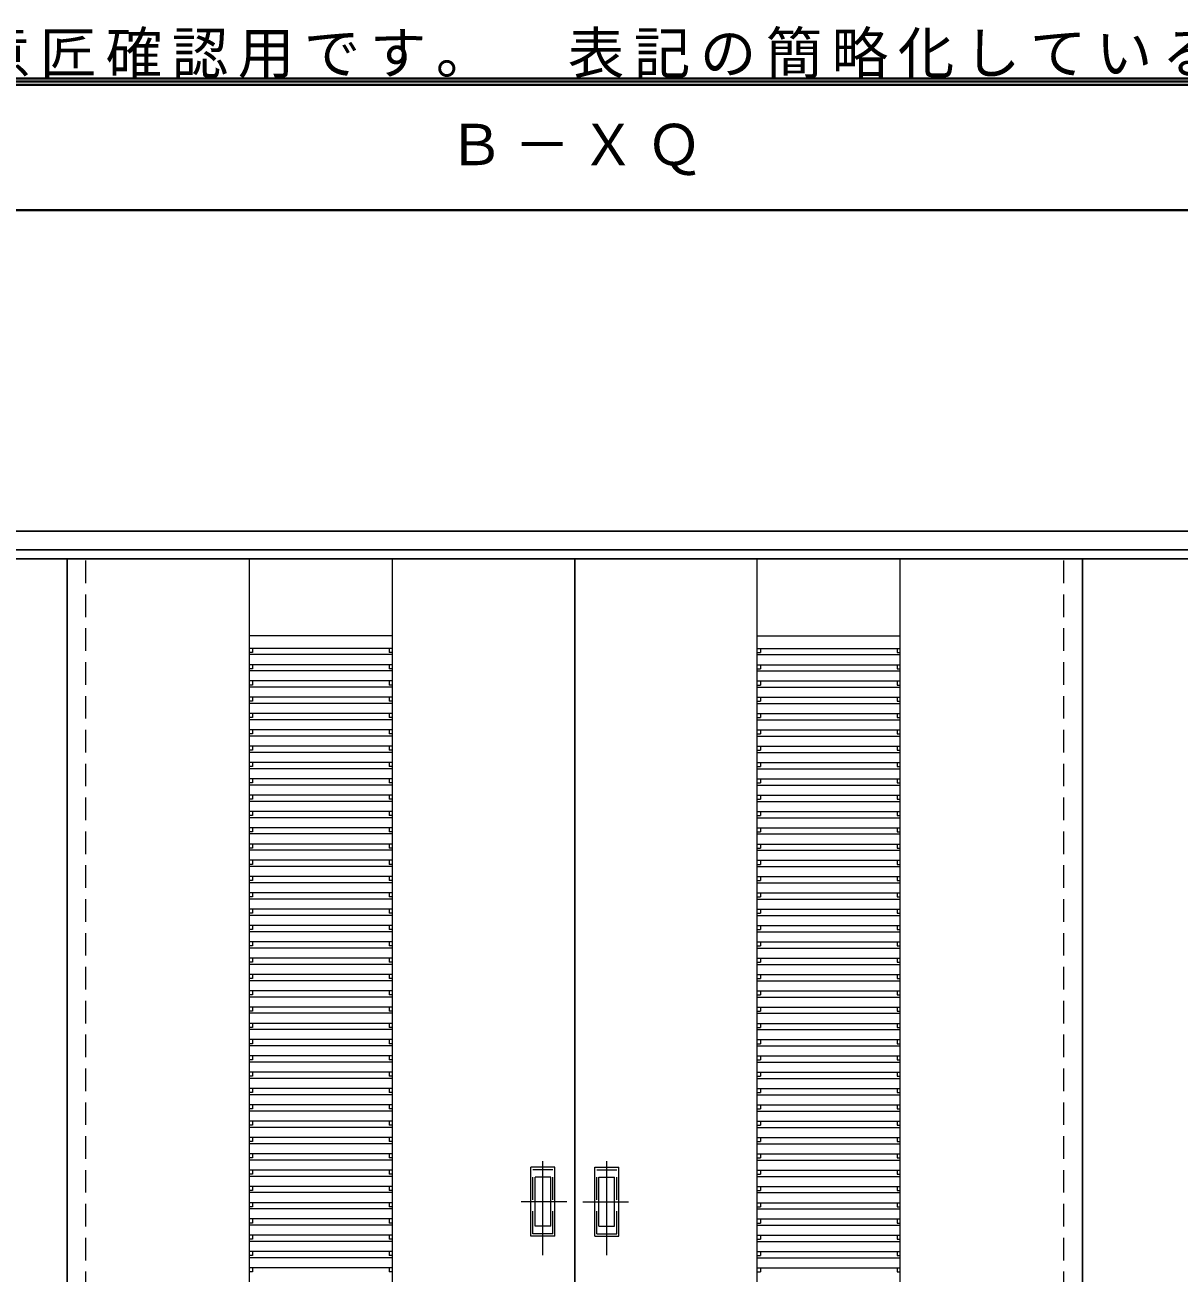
# Model space of a CAD drawing. Units: millimetres, scale not verified. Extents: x -6000 to 5700, y -4307 to 4260.
# Drawn here: x 2018 to 3859, y 2270 to 4260 of the extents above; entities that cross this region are included whole.
import ezdxf

# ---------------------------------------------------------------- set-up
doc = ezdxf.new("R2010")
doc.units = ezdxf.units.MM
doc.header["$LTSCALE"] = 30
doc.linetypes.add('CHAIN1', pattern=[8, 5, -1, 1, -1])
doc.linetypes.add('DASHED1', pattern=[1.8, 1.2, -0.6])
for name, color, linetype, lineweight in [('0-2_扉', 3, 'Continuous', 25), ('0-3_仕上げ', 4, 'Continuous', 9), ('0-4_枠', 3, 'Continuous', 25), ('0-6_引手', 7, 'Continuous', 18), ('F-1_枠', 6, 'Continuous', 40)]:
    doc.layers.add(name, color=color, linetype=linetype, lineweight=lineweight)
doc.layers.add('0-A_文字', color=7, linetype='Continuous')
doc.styles.add('ＭＳ ゴシック', font='')
doc.styles.get('ＭＳ ゴシック').set_extended_font_data('MS Gothic')

msp = doc.modelspace()

# ---------------------------------------------------------------- linework, layer by layer
at = {"layer": '0-2_扉'}
for p, q in [((2115, 3409), (1308, 3409)), ((2895, 3409), (2895, 1426)), ((2895, 3409), (2895, 1426)), ((3675, 3409), (4482, 3409))]:
    msp.add_line(p, q, dxfattribs=at)
at = {"layer": '0-2_扉', "color": 4, "linetype": 'DASHED1', "lineweight": 9}
msp.add_line((2895, 3409), (2895, 3405), dxfattribs=at)
msp.add_line((2895, 3409), (2895, 3405), dxfattribs=at)
at = {"layer": '0-2_扉'}
for points in [[(2085, 1426), (2085, 3409), (2895, 3409)], [(3705, 1426), (3705, 3409), (2895, 3409)]]:
    msp.add_lwpolyline(points, dxfattribs=at)
at = {"layer": '0-3_仕上げ', "color": 7, "lineweight": 18}
for p, q in [((2376, 1426), (2376, 3409)), ((2604, 1426), (2604, 3409)), ((3186, 1426), (3186, 3409)), ((3414, 1426), (3414, 3409)), ((2604, 3286), (2376, 3286)), ((3186, 3286), (3414, 3286))]:
    msp.add_line(p, q, dxfattribs=at)
at = {"layer": '0-3_仕上げ'}
for p, q in [((2604, 3266), (2376, 3266)), ((2381, 3266), (2381, 3259.58)), ((2599, 3266), (2599, 3259.58)), ((3186, 3266), (3414, 3266)), ((3191, 3266), (3191, 3259.58)), ((3409, 3266), (3409, 3259.58)), ((2381, 3259.58), (2376, 3259.58)), ((2604, 3256), (2376, 3256)), ((2604, 3259.58), (2599, 3259.58)), ((3186, 3259.58), (3191, 3259.58)), ((3186, 3256), (3414, 3256)), ((3409, 3259.58), (3414, 3259.58)), ((2604, 3240), (2376, 3240)), ((2381, 3233.58), (2376, 3233.58)), ((2604, 3230), (2376, 3230)), ((2381, 3240), (2381, 3233.58)), ((2599, 3240), (2599, 3233.58)), ((2604, 3233.58), (2599, 3233.58)), ((3186, 3240), (3414, 3240)), ((3186, 3233.58), (3191, 3233.58)), ((3186, 3230), (3414, 3230)), ((3191, 3240), (3191, 3233.58)), ((3409, 3240), (3409, 3233.58)), ((3409, 3233.58), (3414, 3233.58)), ((2604, 3214), (2376, 3214)), ((2381, 3207.58), (2376, 3207.58)), ((2381, 3214), (2381, 3207.58)), ((2599, 3214), (2599, 3207.58)), ((2604, 3207.58), (2599, 3207.58)), ((3186, 3214), (3414, 3214)), ((3186, 3207.58), (3191, 3207.58)), ((3191, 3214), (3191, 3207.58)), ((3409, 3214), (3409, 3207.58)), ((3409, 3207.58), (3414, 3207.58)), ((2604, 3204), (2376, 3204)), ((2604, 3188), (2376, 3188)), ((2381, 3188), (2381, 3181.58)), ((2599, 3188), (2599, 3181.58)), ((3186, 3204), (3414, 3204)), ((3186, 3188), (3414, 3188)), ((3191, 3188), (3191, 3181.58)), ((3409, 3188), (3409, 3181.58)), ((2381, 3181.58), (2376, 3181.58)), ((2604, 3178), (2376, 3178)), ((2604, 3181.58), (2599, 3181.58)), ((3186, 3181.58), (3191, 3181.58)), ((3186, 3178), (3414, 3178)), ((3409, 3181.58), (3414, 3181.58)), ((2604, 3162), (2376, 3162)), ((2381, 3155.58), (2376, 3155.58)), ((2604, 3152), (2376, 3152)), ((2381, 3162), (2381, 3155.58)), ((2599, 3162), (2599, 3155.58)), ((2604, 3155.58), (2599, 3155.58)), ((3186, 3162), (3414, 3162)), ((3186, 3155.58), (3191, 3155.58)), ((3186, 3152), (3414, 3152)), ((3191, 3162), (3191, 3155.58)), ((3409, 3162), (3409, 3155.58)), ((3409, 3155.58), (3414, 3155.58)), ((2604, 3136), (2376, 3136)), ((2381, 3129.58), (2376, 3129.58)), ((2604, 3126), (2376, 3126)), ((2381, 3136), (2381, 3129.58)), ((2599, 3136), (2599, 3129.58)), ((2604, 3129.58), (2599, 3129.58)), ((3186, 3136), (3414, 3136)), ((3186, 3129.58), (3191, 3129.58)), ((3186, 3126), (3414, 3126)), ((3191, 3136), (3191, 3129.58)), ((3409, 3136), (3409, 3129.58)), ((3409, 3129.58), (3414, 3129.58)), ((2604, 3110), (2376, 3110)), ((2381, 3110), (2381, 3103.58)), ((2599, 3110), (2599, 3103.58)), ((3186, 3110), (3414, 3110)), ((3191, 3110), (3191, 3103.58)), ((3409, 3110), (3409, 3103.58)), ((2381, 3103.58), (2376, 3103.58)), ((2604, 3100), (2376, 3100)), ((2604, 3103.58), (2599, 3103.58)), ((3186, 3103.58), (3191, 3103.58)), ((3186, 3100), (3414, 3100)), ((3409, 3103.58), (3414, 3103.58)), ((2604, 3084), (2376, 3084)), ((2381, 3077.58), (2376, 3077.58)), ((2604, 3074), (2376, 3074)), ((2381, 3084), (2381, 3077.58)), ((2599, 3084), (2599, 3077.58)), ((2604, 3077.58), (2599, 3077.58)), ((3186, 3084), (3414, 3084)), ((3186, 3077.58), (3191, 3077.58)), ((3186, 3074), (3414, 3074)), ((3191, 3084), (3191, 3077.58)), ((3409, 3084), (3409, 3077.58)), ((3409, 3077.58), (3414, 3077.58)), ((2604, 3058), (2376, 3058)), ((2381, 3051.58), (2376, 3051.58)), ((2604, 3048), (2376, 3048)), ((2381, 3058), (2381, 3051.58)), ((2599, 3058), (2599, 3051.58)), ((2604, 3051.58), (2599, 3051.58)), ((3186, 3058), (3414, 3058)), ((3186, 3051.58), (3191, 3051.58)), ((3186, 3048), (3414, 3048)), ((3191, 3058), (3191, 3051.58)), ((3409, 3058), (3409, 3051.58)), ((3409, 3051.58), (3414, 3051.58)), ((2604, 3032), (2376, 3032)), ((2381, 3025.58), (2376, 3025.58)), ((2381, 3032), (2381, 3025.58)), ((2599, 3032), (2599, 3025.58)), ((2604, 3025.58), (2599, 3025.58)), ((3186, 3032), (3414, 3032)), ((3186, 3025.58), (3191, 3025.58)), ((3191, 3032), (3191, 3025.58)), ((3409, 3032), (3409, 3025.58)), ((3409, 3025.58), (3414, 3025.58)), ((2604, 3022), (2376, 3022)), ((2604, 3006), (2376, 3006)), ((2381, 3006), (2381, 2999.58)), ((2599, 3006), (2599, 2999.58)), ((3186, 3022), (3414, 3022)), ((3186, 3006), (3414, 3006)), ((3191, 3006), (3191, 2999.58)), ((3409, 3006), (3409, 2999.58)), ((2381, 2999.58), (2376, 2999.58)), ((2604, 2996), (2376, 2996)), ((2604, 2999.58), (2599, 2999.58)), ((3186, 2999.58), (3191, 2999.58)), ((3186, 2996), (3414, 2996)), ((3409, 2999.58), (3414, 2999.58)), ((2604, 2980), (2376, 2980)), ((2381, 2973.58), (2376, 2973.58)), ((2604, 2970), (2376, 2970)), ((2381, 2980), (2381, 2973.58)), ((2599, 2980), (2599, 2973.58)), ((2604, 2973.58), (2599, 2973.58)), ((3186, 2980), (3414, 2980)), ((3186, 2973.58), (3191, 2973.58)), ((3186, 2970), (3414, 2970)), ((3191, 2980), (3191, 2973.58)), ((3409, 2980), (3409, 2973.58)), ((3409, 2973.58), (3414, 2973.58)), ((2604, 2954), (2376, 2954)), ((2381, 2947.58), (2376, 2947.58)), ((2381, 2954), (2381, 2947.58)), ((2599, 2954), (2599, 2947.58)), ((2604, 2947.58), (2599, 2947.58)), ((3186, 2954), (3414, 2954)), ((3186, 2947.58), (3191, 2947.58)), ((3191, 2954), (3191, 2947.58)), ((3409, 2954), (3409, 2947.58)), ((3409, 2947.58), (3414, 2947.58)), ((2604, 2944), (2376, 2944)), ((2604, 2928), (2376, 2928)), ((2381, 2928), (2381, 2921.58)), ((2599, 2928), (2599, 2921.58)), ((3186, 2944), (3414, 2944)), ((3186, 2928), (3414, 2928)), ((3191, 2928), (3191, 2921.58)), ((3409, 2928), (3409, 2921.58)), ((2381, 2921.58), (2376, 2921.58)), ((2604, 2918), (2376, 2918)), ((2604, 2921.58), (2599, 2921.58)), ((3186, 2921.58), (3191, 2921.58)), ((3186, 2918), (3414, 2918)), ((3409, 2921.58), (3414, 2921.58)), ((2604, 2902), (2376, 2902)), ((2381, 2895.58), (2376, 2895.58)), ((2604, 2892), (2376, 2892)), ((2381, 2902), (2381, 2895.58)), ((2599, 2902), (2599, 2895.58)), ((2604, 2895.58), (2599, 2895.58)), ((3186, 2902), (3414, 2902)), ((3186, 2895.58), (3191, 2895.58)), ((3186, 2892), (3414, 2892)), ((3191, 2902), (3191, 2895.58)), ((3409, 2902), (3409, 2895.58)), ((3409, 2895.58), (3414, 2895.58)), ((2604, 2876), (2376, 2876)), ((2381, 2869.58), (2376, 2869.58)), ((2381, 2876), (2381, 2869.58)), ((2599, 2876), (2599, 2869.58)), ((2604, 2869.58), (2599, 2869.58)), ((3186, 2876), (3414, 2876)), ((3186, 2869.58), (3191, 2869.58)), ((3191, 2876), (3191, 2869.58)), ((3409, 2876), (3409, 2869.58)), ((3409, 2869.58), (3414, 2869.58)), ((2604, 2866), (2376, 2866)), ((2604, 2850), (2376, 2850)), ((2381, 2850), (2381, 2843.58)), ((2599, 2850), (2599, 2843.58)), ((3186, 2866), (3414, 2866)), ((3186, 2850), (3414, 2850)), ((3191, 2850), (3191, 2843.58)), ((3409, 2850), (3409, 2843.58)), ((2381, 2843.58), (2376, 2843.58)), ((2604, 2840), (2376, 2840)), ((2604, 2843.58), (2599, 2843.58)), ((3186, 2843.58), (3191, 2843.58)), ((3186, 2840), (3414, 2840)), ((3409, 2843.58), (3414, 2843.58)), ((2604, 2824), (2376, 2824)), ((2381, 2817.58), (2376, 2817.58)), ((2604, 2814), (2376, 2814)), ((2381, 2824), (2381, 2817.58)), ((2599, 2824), (2599, 2817.58)), ((2604, 2817.58), (2599, 2817.58)), ((3186, 2824), (3414, 2824)), ((3186, 2817.58), (3191, 2817.58)), ((3186, 2814), (3414, 2814)), ((3191, 2824), (3191, 2817.58)), ((3409, 2824), (3409, 2817.58)), ((3409, 2817.58), (3414, 2817.58)), ((2604, 2798), (2376, 2798)), ((2381, 2791.58), (2376, 2791.58)), ((2604, 2788), (2376, 2788)), ((2381, 2798), (2381, 2791.58)), ((2599, 2798), (2599, 2791.58)), ((2604, 2791.58), (2599, 2791.58)), ((3186, 2798), (3414, 2798)), ((3186, 2791.58), (3191, 2791.58)), ((3186, 2788), (3414, 2788)), ((3191, 2798), (3191, 2791.58)), ((3409, 2798), (3409, 2791.58)), ((3409, 2791.58), (3414, 2791.58)), ((2604, 2772), (2376, 2772)), ((2381, 2772), (2381, 2765.58)), ((2599, 2772), (2599, 2765.58)), ((3186, 2772), (3414, 2772)), ((3191, 2772), (3191, 2765.58)), ((3409, 2772), (3409, 2765.58)), ((2381, 2765.58), (2376, 2765.58)), ((2604, 2762), (2376, 2762)), ((2604, 2765.58), (2599, 2765.58)), ((3186, 2765.58), (3191, 2765.58)), ((3186, 2762), (3414, 2762)), ((3409, 2765.58), (3414, 2765.58)), ((2604, 2746), (2376, 2746)), ((2381, 2739.58), (2376, 2739.58)), ((2604, 2736), (2376, 2736)), ((2381, 2746), (2381, 2739.58)), ((2599, 2746), (2599, 2739.58)), ((2604, 2739.58), (2599, 2739.58)), ((3186, 2746), (3414, 2746)), ((3186, 2739.58), (3191, 2739.58)), ((3186, 2736), (3414, 2736)), ((3191, 2746), (3191, 2739.58)), ((3409, 2746), (3409, 2739.58)), ((3409, 2739.58), (3414, 2739.58)), ((2604, 2720), (2376, 2720)), ((2381, 2713.58), (2376, 2713.58)), ((2604, 2710), (2376, 2710)), ((2381, 2720), (2381, 2713.58)), ((2599, 2720), (2599, 2713.58)), ((2604, 2713.58), (2599, 2713.58)), ((3186, 2720), (3414, 2720)), ((3186, 2713.58), (3191, 2713.58)), ((3186, 2710), (3414, 2710)), ((3191, 2720), (3191, 2713.58)), ((3409, 2720), (3409, 2713.58)), ((3409, 2713.58), (3414, 2713.58)), ((2604, 2694), (2376, 2694)), ((2381, 2687.58), (2376, 2687.58)), ((2381, 2694), (2381, 2687.58)), ((2599, 2694), (2599, 2687.58)), ((2604, 2687.58), (2599, 2687.58)), ((3186, 2694), (3414, 2694)), ((3186, 2687.58), (3191, 2687.58)), ((3191, 2694), (3191, 2687.58)), ((3409, 2694), (3409, 2687.58)), ((3409, 2687.58), (3414, 2687.58)), ((2604, 2684), (2376, 2684)), ((2604, 2668), (2376, 2668)), ((2381, 2668), (2381, 2661.58)), ((2599, 2668), (2599, 2661.58)), ((3186, 2684), (3414, 2684)), ((3186, 2668), (3414, 2668)), ((3191, 2668), (3191, 2661.58)), ((3409, 2668), (3409, 2661.58)), ((2381, 2661.58), (2376, 2661.58)), ((2604, 2658), (2376, 2658)), ((2604, 2661.58), (2599, 2661.58)), ((3186, 2661.58), (3191, 2661.58)), ((3186, 2658), (3414, 2658)), ((3409, 2661.58), (3414, 2661.58)), ((2604, 2642), (2376, 2642)), ((2381, 2635.58), (2376, 2635.58)), ((2604, 2632), (2376, 2632)), ((2381, 2642), (2381, 2635.58)), ((2599, 2642), (2599, 2635.58)), ((2604, 2635.58), (2599, 2635.58)), ((3186, 2642), (3414, 2642)), ((3186, 2635.58), (3191, 2635.58)), ((3186, 2632), (3414, 2632)), ((3191, 2642), (3191, 2635.58)), ((3409, 2642), (3409, 2635.58)), ((3409, 2635.58), (3414, 2635.58)), ((2604, 2616), (2376, 2616)), ((2381, 2609.58), (2376, 2609.58)), ((2381, 2616), (2381, 2609.58)), ((2599, 2616), (2599, 2609.58)), ((2604, 2609.58), (2599, 2609.58)), ((3186, 2616), (3414, 2616)), ((3186, 2609.58), (3191, 2609.58)), ((3191, 2616), (3191, 2609.58)), ((3409, 2616), (3409, 2609.58)), ((3409, 2609.58), (3414, 2609.58)), ((2604, 2606), (2376, 2606)), ((2604, 2590), (2376, 2590)), ((2381, 2590), (2381, 2583.58)), ((2599, 2590), (2599, 2583.58)), ((3186, 2606), (3414, 2606)), ((3186, 2590), (3414, 2590)), ((3191, 2590), (3191, 2583.58)), ((3409, 2590), (3409, 2583.58)), ((2381, 2583.58), (2376, 2583.58)), ((2604, 2580), (2376, 2580)), ((2604, 2583.58), (2599, 2583.58)), ((3186, 2583.58), (3191, 2583.58)), ((3186, 2580), (3414, 2580)), ((3409, 2583.58), (3414, 2583.58)), ((2604, 2564), (2376, 2564)), ((2381, 2557.58), (2376, 2557.58)), ((2604, 2554), (2376, 2554)), ((2381, 2564), (2381, 2557.58)), ((2599, 2564), (2599, 2557.58)), ((2604, 2557.58), (2599, 2557.58)), ((3186, 2564), (3414, 2564)), ((3186, 2557.58), (3191, 2557.58)), ((3186, 2554), (3414, 2554)), ((3191, 2564), (3191, 2557.58)), ((3409, 2564), (3409, 2557.58)), ((3409, 2557.58), (3414, 2557.58)), ((2604, 2538), (2376, 2538)), ((2381, 2531.58), (2376, 2531.58)), ((2604, 2528), (2376, 2528)), ((2381, 2538), (2381, 2531.58)), ((2599, 2538), (2599, 2531.58)), ((2604, 2531.58), (2599, 2531.58)), ((3186, 2538), (3414, 2538)), ((3186, 2531.58), (3191, 2531.58)), ((3186, 2528), (3414, 2528)), ((3191, 2538), (3191, 2531.58)), ((3409, 2538), (3409, 2531.58)), ((3409, 2531.58), (3414, 2531.58)), ((2604, 2512), (2376, 2512)), ((2381, 2512), (2381, 2505.58)), ((2599, 2512), (2599, 2505.58)), ((3186, 2512), (3414, 2512)), ((3191, 2512), (3191, 2505.58)), ((3409, 2512), (3409, 2505.58)), ((2381, 2505.58), (2376, 2505.58)), ((2604, 2502), (2376, 2502)), ((2604, 2505.58), (2599, 2505.58)), ((3186, 2505.58), (3191, 2505.58)), ((3186, 2502), (3414, 2502)), ((3409, 2505.58), (3414, 2505.58)), ((2604, 2486), (2376, 2486)), ((2381, 2479.58), (2376, 2479.58)), ((2604, 2476), (2376, 2476)), ((2381, 2486), (2381, 2479.58)), ((2599, 2486), (2599, 2479.58)), ((2604, 2479.58), (2599, 2479.58)), ((3186, 2486), (3414, 2486)), ((3186, 2479.58), (3191, 2479.58)), ((3186, 2476), (3414, 2476)), ((3191, 2486), (3191, 2479.58)), ((3409, 2486), (3409, 2479.58)), ((3409, 2479.58), (3414, 2479.58)), ((2604, 2460), (2376, 2460)), ((2381, 2453.58), (2376, 2453.58)), ((2604, 2450), (2376, 2450)), ((2381, 2460), (2381, 2453.58)), ((2599, 2460), (2599, 2453.58)), ((2604, 2453.58), (2599, 2453.58)), ((3186, 2460), (3414, 2460)), ((3186, 2453.58), (3191, 2453.58)), ((3186, 2450), (3414, 2450)), ((3191, 2460), (3191, 2453.58)), ((3409, 2460), (3409, 2453.58)), ((3409, 2453.58), (3414, 2453.58)), ((2604, 2434), (2376, 2434)), ((2381, 2434), (2381, 2427.58)), ((2599, 2434), (2599, 2427.58)), ((3186, 2434), (3414, 2434)), ((3191, 2434), (3191, 2427.58)), ((3409, 2434), (3409, 2427.58)), ((2381, 2427.58), (2376, 2427.58)), ((2604, 2424), (2376, 2424)), ((2604, 2427.58), (2599, 2427.58)), ((3186, 2427.58), (3191, 2427.58)), ((3186, 2424), (3414, 2424)), ((3409, 2427.58), (3414, 2427.58)), ((2604, 2408), (2376, 2408)), ((2381, 2401.58), (2376, 2401.58)), ((2604, 2398), (2376, 2398)), ((2381, 2408), (2381, 2401.58)), ((2599, 2408), (2599, 2401.58)), ((2604, 2401.58), (2599, 2401.58)), ((3186, 2408), (3414, 2408)), ((3186, 2401.58), (3191, 2401.58)), ((3186, 2398), (3414, 2398)), ((3191, 2408), (3191, 2401.58)), ((3409, 2408), (3409, 2401.58)), ((3409, 2401.58), (3414, 2401.58)), ((2604, 2382), (2376, 2382)), ((2381, 2375.58), (2376, 2375.58)), ((2604, 2372), (2376, 2372)), ((2381, 2382), (2381, 2375.58)), ((2599, 2382), (2599, 2375.58)), ((2604, 2375.58), (2599, 2375.58)), ((3186, 2382), (3414, 2382)), ((3186, 2375.58), (3191, 2375.58)), ((3186, 2372), (3414, 2372)), ((3191, 2382), (3191, 2375.58)), ((3409, 2382), (3409, 2375.58)), ((3409, 2375.58), (3414, 2375.58)), ((2604, 2356), (2376, 2356)), ((2381, 2349.58), (2376, 2349.58)), ((2381, 2356), (2381, 2349.58)), ((2599, 2356), (2599, 2349.58)), ((2604, 2349.58), (2599, 2349.58)), ((3186, 2356), (3414, 2356)), ((3186, 2349.58), (3191, 2349.58)), ((3191, 2356), (3191, 2349.58)), ((3409, 2356), (3409, 2349.58)), ((3409, 2349.58), (3414, 2349.58)), ((2604, 2346), (2376, 2346)), ((2604, 2330), (2376, 2330)), ((2381, 2330), (2381, 2323.58)), ((2599, 2330), (2599, 2323.58)), ((3186, 2346), (3414, 2346)), ((3186, 2330), (3414, 2330)), ((3191, 2330), (3191, 2323.58)), ((3409, 2330), (3409, 2323.58)), ((2381, 2323.58), (2376, 2323.58)), ((2604, 2320), (2376, 2320)), ((2604, 2323.58), (2599, 2323.58)), ((3186, 2323.58), (3191, 2323.58)), ((3186, 2320), (3414, 2320)), ((3409, 2323.58), (3414, 2323.58)), ((2604, 2304), (2376, 2304)), ((2381, 2297.58), (2376, 2297.58)), ((2604, 2294), (2376, 2294)), ((2381, 2304), (2381, 2297.58)), ((2599, 2304), (2599, 2297.58)), ((2604, 2297.58), (2599, 2297.58)), ((3186, 2304), (3414, 2304)), ((3186, 2297.58), (3191, 2297.58)), ((3186, 2294), (3414, 2294)), ((3191, 2304), (3191, 2297.58)), ((3409, 2304), (3409, 2297.58)), ((3409, 2297.58), (3414, 2297.58)), ((2604, 2278), (2376, 2278)), ((2381, 2271.58), (2376, 2271.58)), ((2381, 2278), (2381, 2271.58)), ((2599, 2278), (2599, 2271.58)), ((2604, 2271.58), (2599, 2271.58)), ((3186, 2278), (3414, 2278)), ((3186, 2271.58), (3191, 2271.58)), ((3191, 2278), (3191, 2271.58)), ((3409, 2278), (3409, 2271.58)), ((3409, 2271.58), (3414, 2271.58))]:
    msp.add_line(p, q, dxfattribs=at)
at = {"layer": '0-4_枠'}
for p, q in [((1278, 3453), (4512, 3453)), ((1308, 3423), (4482, 3423))]:
    msp.add_line(p, q, dxfattribs=at)
at = {"layer": '0-4_枠', "color": 4, "linetype": 'DASHED1', "lineweight": 9}
for p, q in [((2115, 1426), (2115, 3409)), ((3675, 1426), (3675, 3409))]:
    msp.add_line(p, q, dxfattribs=at)
at = {"layer": '0-6_引手', "linetype": 'CHAIN1'}
for p, q in [((2844, 2298.27), (2844, 2469.12)), ((2946, 2298.27), (2946, 2469.12)), ((2882.07, 2383.5), (2809.56, 2383.5)), ((2907.93, 2383.5), (2980.43, 2383.5))]:
    msp.add_line(p, q, dxfattribs=at)
at = {"layer": '0-6_引手'}
for p, q in [((2863, 2438.5), (2825, 2438.5)), ((2825, 2328.5), (2825, 2438.5)), ((2863, 2328.5), (2863, 2438.5)), ((2927, 2438.5), (2965, 2438.5)), ((2927, 2328.5), (2927, 2438.5)), ((2965, 2328.5), (2965, 2438.5)), ((2856.5, 2422.5), (2831.5, 2422.5)), ((2831.5, 2344.5), (2831.5, 2422.5)), ((2856.5, 2344.5), (2856.5, 2422.5)), ((2933.5, 2422.5), (2958.5, 2422.5)), ((2933.5, 2344.5), (2933.5, 2422.5)), ((2958.5, 2344.5), (2958.5, 2422.5)), ((2856.5, 2344.5), (2831.5, 2344.5)), ((2933.5, 2344.5), (2958.5, 2344.5)), ((2863, 2328.5), (2825, 2328.5)), ((2927, 2328.5), (2965, 2328.5))]:
    msp.add_line(p, q, dxfattribs=at)
at = {"layer": '0-6_引手', "linetype": 'DASHED1'}
for p, q in [((2828, 2332.5), (2828, 2434.5)), ((2962, 2332.5), (2962, 2434.5)), ((2860, 2332.5), (2828, 2332.5)), ((2930, 2332.5), (2962, 2332.5))]:
    msp.add_line(p, q, dxfattribs=at)
for points in [[(2860, 2332.5), (2860, 2434.5), (2828, 2434.5)], [(2930, 2332.5), (2930, 2434.5), (2962, 2434.5)]]:
    msp.add_lwpolyline(points, dxfattribs=at)
at = {"layer": 'F-1_枠'}
for p, q in [((-6000, 4175), (5700, 4175)), ((-6000, 4170), (5700, 4170)), ((-6000, 4165), (5700, 4165)), ((-6000, 3965), (5700, 3965))]:
    msp.add_line(p, q, dxfattribs=at)

# ---------------------------------------------------------------- texts
at = {"layer": '0-A_文字', "char_height": 65.98, "attachment_point": 7, "style": 'ＭＳ ゴシック'}
for s, insert in [('\\T1.17;※本図は意匠確認用です。\u3000表記の簡略化している部位がございますのでご注意下さい。', (1515, 4175)), ('\\T1.17;Ｂ－ＸＱ', (2692.5, 4020))]:
    msp.add_mtext(s, dxfattribs=dict(at, insert=insert))

doc.saveas('drawing.dxf')
